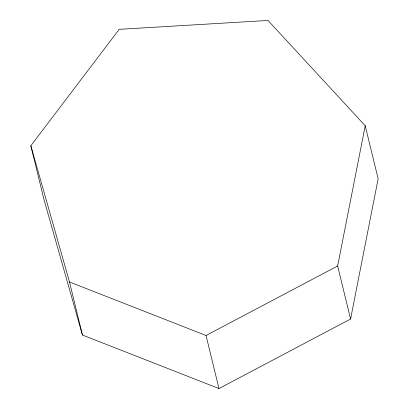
<?xml version="1.0" encoding="UTF-8"?>
<svg xmlns="http://www.w3.org/2000/svg" width="409" height="409" viewBox="0 0 409 409"><rect width="100%" height="100%" fill="white"/><g stroke="black" fill="none" stroke-linecap="round" stroke-linejoin="round"><path stroke-width="0.61" d="M350.579 319.02L337.645 265.968L365.217 125.762L267.992 20.45L119.183 29.341L30.849 145.737L43.783 198.789L82.439 335.043L218.979 388.55L350.579 319.02L378.151 178.815L365.217 125.762M30.849 145.737L69.504 281.99L206.044 335.498L337.645 265.968M206.044 335.498L218.979 388.55M69.504 281.99L82.439 335.043"/></g></svg>
